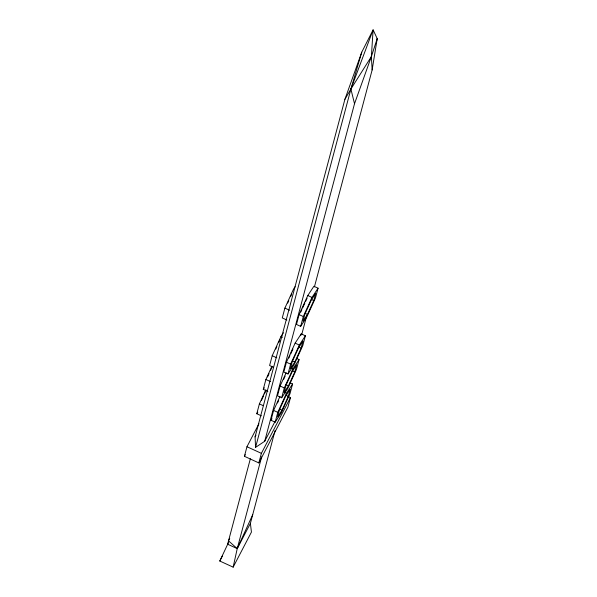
<?xml version="1.0" encoding="UTF-8"?>
<svg xmlns="http://www.w3.org/2000/svg" width="597" height="597" viewBox="0 0 597 597"><rect width="100%" height="100%" fill="white"/><g stroke="black" fill="none" stroke-linecap="round" stroke-linejoin="round"><path stroke-width="0.9" d="M372.14 69.946L371.379 56.566L373.095 29.85L377.207 38.611L372.14 69.946L314.418 286.866M228.472 542.576L219.793 561.023L233.151 567.15L237.233 548.613L261.658 456.839M288.053 396.498L290.455 397.595L287.911 407.169L258.837 462.914L244.419 456.302L246.964 446.735L258.934 423.78M261.382 415.84L256.785 413.736L259.397 403.9L265.829 389.796M267.874 391.445L263.277 389.334L265.889 379.505L271.941 366.23M283.456 332.76L280.926 336.611L272.225 355.7L269.605 365.536L273.441 367.289M295.112 286.694L293.59 289.008L284.888 308.097L282.277 317.925L286.873 320.037M255.561 447.384L255.091 436.862L344.902 99.333L361.767 52.155L373.095 29.85L350.902 89.05L255.561 447.384L264.702 441.265L275.023 421.482M250.374 458.712L227.629 544.203L237.233 548.613L250.389 523.397L275.09 430.549M258.837 462.914L261.382 453.347L290.455 397.595M264.702 441.265L354.514 103.744L371.379 56.566L377.207 38.611L376.491 41.312M290.06 382.841L292.575 383.99L289.955 393.826L281.262 412.908L275.172 422.169L270.993 420.251L273.605 410.423L280.038 396.311M286.15 372.744L280.097 386.02L277.486 395.848L281.665 397.766L287.747 388.513L296.448 369.424L299.067 359.595L296.552 358.446M286.433 362.215L283.821 372.05L288 373.968L294.082 364.707L302.783 345.626L305.395 335.79L301.216 333.872L295.134 343.133L286.433 362.215L290.612 364.14L288 373.968M299.097 314.612L296.485 324.447L300.664 326.365L306.754 317.104L315.447 298.015L318.067 288.187L313.88 286.269L307.798 295.522L299.097 314.612L303.283 316.529L300.664 326.365M275.172 422.169L277.792 412.34L286.493 393.251L292.575 383.99M281.665 397.766L284.284 387.938L292.978 368.849L299.067 359.595M300.739 335.663L301.216 333.872M301.724 334.566L306.754 315.664M288.291 396.356L290.194 389.214L285.776 395.938L279.456 409.803L277.553 416.945L281.971 410.221L288.291 396.356L285.784 395.207M294.784 371.961L296.687 364.819L292.269 371.543L285.948 385.408L284.045 392.55L288.463 385.826L294.784 371.961L292.276 370.804M301.119 348.155L303.015 341.014L298.597 347.738L292.284 361.603L290.381 368.745L294.799 362.021L301.119 348.155L298.612 347.006M313.783 300.552L315.686 293.411L311.268 300.134L304.948 314L303.045 321.141L307.462 314.418L313.783 300.552L311.276 299.403M361.767 52.155L350.902 89.05L344.902 99.333M287.672 303.119L288.784 300.672M290.642 296.59L291.761 294.149M275.747 349.088L276.859 346.648M278.724 342.566L279.836 340.118M267.553 376.968L269.046 373.707M270.531 370.446L272.016 367.185M300.761 312.082L301.881 309.634M302.627 308L304.851 303.112M305.597 301.478L307.082 298.216M261.434 400.557L263.665 395.662M264.411 394.027L265.896 390.766M303.283 316.529L311.985 297.44L318.067 288.187M288.844 358.058L289.955 355.611M290.702 353.976L292.933 349.081M283.62 379.408L285.112 376.147M290.612 364.14L299.313 345.051L305.395 335.79M277.501 402.99L278.62 400.542M252.71 514.681L237.233 548.613L228.517 540.852L229.718 538.352M244.419 456.302L245.277 454.66M255.091 436.862L255.949 435.213M219.793 561.023L222.345 556.128M233.151 567.15L251.434 532.091L250.389 523.397M371.379 56.566L350.902 89.05L354.514 103.744M263.277 389.334L264.292 387.789M256.785 413.736L257.8 412.191M270.993 420.251L272.008 418.706M307.798 295.522L311.985 297.44M304.955 313.261L307.462 314.418M284.888 308.097L289.485 310.209M280.926 336.611L282.456 337.32M295.134 343.133L299.313 345.051M292.291 360.872L294.799 362.021M272.225 355.7L276.821 357.812M291.306 368.088L292.978 368.849M285.956 384.669L288.463 385.826M265.889 379.505L270.486 381.61M280.097 386.02L284.284 387.938M284.814 392.483L286.493 393.251M279.463 409.072L281.971 410.221M259.397 403.9L263.232 405.661M273.605 410.423L277.792 412.34M246.964 446.735L261.382 453.347"/></g></svg>
